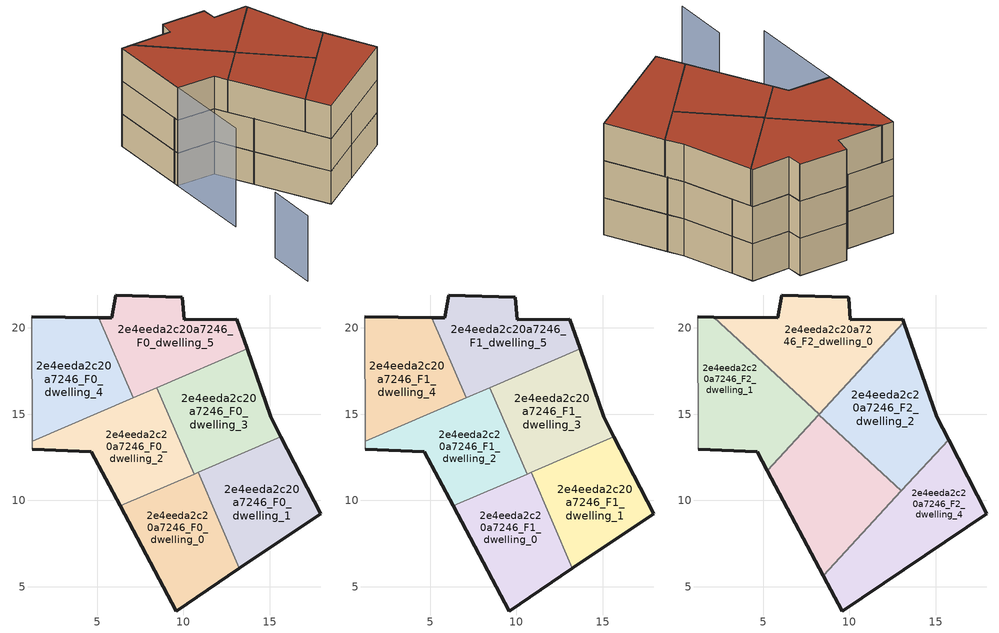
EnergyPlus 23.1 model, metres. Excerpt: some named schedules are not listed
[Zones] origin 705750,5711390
2e4eeda2c20a7246_F0_dwelling_0
 floor ground (EU_floor_Construction): 13.25,6.06 10.85,11.63 6.34,9.68 9.57,3.6 z0
 wall outside (EU_wall_Construction): 13.25,6.06 9.57,3.6 6.34,9.68 z0:3
 wall to 2e4eeda2c20a7246_F0_dwelling_1 (EU_wall_Construction): 10.85,11.63 13.25,6.06 z0:3
 wall to 2e4eeda2c20a7246_F0_dwelling_2 (EU_wall_Construction): 6.34,9.68 10.62,11.53 z0:3
 wall to 2e4eeda2c20a7246_F0_dwelling_3 (EU_wall_Construction): 10.62,11.53 10.85,11.63 z0:3
2e4eeda2c20a7246_F0_dwelling_1
 floor ground (EU_floor_Construction): 17.96,9.22 15.65,13.7 10.85,11.63 13.25,6.06 z0
 wall outside (EU_wall_Construction): 15.65,13.7 17.96,9.22 13.25,6.06 z0:3
 wall to 2e4eeda2c20a7246_F0_dwelling_3 (EU_wall_Construction): 10.85,11.63 15.65,13.7 z0:3
2e4eeda2c20a7246_F0_dwelling_2
 floor ground (EU_floor_Construction): 10.62,11.53 8.47,16.53 1.26,13.42 1.26,12.96 4.68,12.81 6.34,9.68 z0
 wall outside (EU_wall_Construction): 6.34,9.68 4.68,12.81 1.26,12.96 z0:3
 wall adiabatic (EU_wall_Construction): 1.26,12.96 1.26,13.42 z0:3
 wall to 2e4eeda2c20a7246_F0_dwelling_3 (EU_wall_Construction): 8.47,16.53 10.62,11.53 z0:3
 wall to 2e4eeda2c20a7246_F0_dwelling_4 (EU_wall_Construction): 1.26,13.42 7.09,15.94 z0:3
 wall to 2e4eeda2c20a7246_F0_dwelling_5 (EU_wall_Construction): 7.09,15.94 8.47,16.53 z0:3
2e4eeda2c20a7246_F0_dwelling_3
 floor ground (EU_floor_Construction): 15.65,13.7 15.07,14.83 13.69,18.79 8.47,16.53 10.62,11.53 z0
 wall outside (EU_wall_Construction): 13.69,18.79 15.07,14.83 15.65,13.7 z0:3
 wall to 2e4eeda2c20a7246_F0_dwelling_5 (EU_wall_Construction): 8.47,16.53 13.69,18.79 z0:3
2e4eeda2c20a7246_F0_dwelling_4
 floor ground (EU_floor_Construction): 7.09,15.94 5.09,20.58 1.21,20.63 1.26,13.42 z0
 wall outside (EU_wall_Construction): 1.21,20.63 5.09,20.58 z0:3
 wall to 2e4eeda2c20a7246_F0_dwelling_5 (EU_wall_Construction): 5.09,20.58 7.09,15.94 z0:3
 wall adiabatic (EU_wall_Construction): 1.26,13.42 1.21,20.63 z0:3
2e4eeda2c20a7246_F0_dwelling_5
 floor ground (EU_floor_Construction): 13.69,18.79 13.1,20.49 10.04,20.47 9.95,21.76 6.08,21.9 5.86,20.58 5.09,20.58 7.09,15.94 z0
 wall outside (EU_wall_Construction): 5.09,20.58 5.86,20.58 6.08,21.9 9.95,21.76 10.04,20.47 13.1,20.49 13.69,18.79 z0:3
2e4eeda2c20a7246_F1_dwelling_0
 floor to 2e4eeda2c20a7246_F0_dwelling_0 (EU_floor_Construction): 13.25,6.06 10.85,11.63 6.34,9.68 9.57,3.6 z3
 wall outside (EU_wall_Construction): 13.25,6.06 9.57,3.6 6.34,9.68 z3:6
 wall to 2e4eeda2c20a7246_F1_dwelling_1 (EU_wall_Construction): 10.85,11.63 13.25,6.06 z3:6
 wall to 2e4eeda2c20a7246_F1_dwelling_2 (EU_wall_Construction): 6.34,9.68 10.62,11.53 z3:6
 wall to 2e4eeda2c20a7246_F1_dwelling_3 (EU_wall_Construction): 10.62,11.53 10.85,11.63 z3:6
2e4eeda2c20a7246_F1_dwelling_1
 floor to 2e4eeda2c20a7246_F0_dwelling_1 (EU_floor_Construction): 17.96,9.22 15.65,13.7 10.85,11.63 13.25,6.06 z3
 wall outside (EU_wall_Construction): 15.65,13.7 17.96,9.22 13.25,6.06 z3:6
 wall to 2e4eeda2c20a7246_F1_dwelling_3 (EU_wall_Construction): 10.85,11.63 15.65,13.7 z3:6
 ceiling adiabatic (EU_roof_Construction): 15.65,13.7 15.74,13.52 13.02,10.57 11.54,11.93 10.85,11.63 z6
2e4eeda2c20a7246_F1_dwelling_2
 floor to 2e4eeda2c20a7246_F0_dwelling_2 (EU_floor_Construction): 10.62,11.53 8.47,16.53 1.26,13.42 1.26,12.96 4.68,12.81 6.34,9.68 z3
 wall outside (EU_wall_Construction): 6.34,9.68 4.68,12.81 1.26,12.96 z3:6
 wall adiabatic (EU_wall_Construction): 1.26,12.96 1.26,13.42 z3:6
 wall to 2e4eeda2c20a7246_F1_dwelling_3 (EU_wall_Construction): 8.47,16.53 10.62,11.53 z3:6
 wall to 2e4eeda2c20a7246_F1_dwelling_4 (EU_wall_Construction): 1.26,13.42 7.09,15.94 z3:6
 wall to 2e4eeda2c20a7246_F1_dwelling_5 (EU_wall_Construction): 7.09,15.94 8.47,16.53 z3:6
 ceiling adiabatic (EU_roof_Construction): 8.47,16.53 8.85,15.64 8.26,14.99 7.19,15.98 z6
2e4eeda2c20a7246_F1_dwelling_3
 floor to 2e4eeda2c20a7246_F0_dwelling_3 (EU_floor_Construction): 15.65,13.7 15.07,14.83 13.69,18.79 8.47,16.53 10.62,11.53 z3
 wall outside (EU_wall_Construction): 13.69,18.79 15.07,14.83 15.65,13.7 z3:6
 wall to 2e4eeda2c20a7246_F1_dwelling_5 (EU_wall_Construction): 8.47,16.53 13.69,18.79 z3:6
 ceiling adiabatic (EU_roof_Construction): 10.47,17.4 8.85,15.64 8.47,16.53 z6
2e4eeda2c20a7246_F1_dwelling_4
 floor to 2e4eeda2c20a7246_F0_dwelling_4 (EU_floor_Construction): 7.09,15.94 5.09,20.58 1.21,20.63 1.26,13.42 z3
 wall outside (EU_wall_Construction): 1.21,20.63 5.09,20.58 z3:6
 wall to 2e4eeda2c20a7246_F1_dwelling_5 (EU_wall_Construction): 5.09,20.58 7.09,15.94 z3:6
 wall adiabatic (EU_wall_Construction): 1.26,13.42 1.21,20.63 z3:6
2e4eeda2c20a7246_F1_dwelling_5
 floor to 2e4eeda2c20a7246_F0_dwelling_5 (EU_floor_Construction): 13.69,18.79 13.1,20.49 10.04,20.47 9.95,21.76 6.08,21.9 5.86,20.58 5.09,20.58 7.09,15.94 z3
 wall outside (EU_wall_Construction): 5.09,20.58 5.86,20.58 6.08,21.9 9.95,21.76 10.04,20.47 13.1,20.49 13.69,18.79 z3:6
2e4eeda2c20a7246_F2_dwelling_0
 floor to 2e4eeda2c20a7246_F1_dwelling_5 (EU_floor_Construction): 10.47,17.4 13.16,20.31 13.1,20.49 10.04,20.47 9.95,21.76 6.08,21.9 5.86,20.58 5.09,20.58 7,16.15 7.19,15.98 z6
 floor adiabatic (EU_floor_Construction): 8.26,14.99 10.47,17.4 7.19,15.98 z6
 floor to 2e4eeda2c20a7246_F1_dwelling_4 (EU_floor_Construction): 7,16.15 5.09,20.58 2.15,20.62 z6
 wall outside (EU_wall_Construction): 2.15,20.62 5.86,20.58 6.08,21.9 9.95,21.76 9.95,21.73 10.04,20.47 13.1,20.49 13.16,20.31 z6:9
 wall to 2e4eeda2c20a7246_F2_dwelling_1 (EU_wall_Construction): 8.26,14.99 2.15,20.62 z6:9
 wall to 2e4eeda2c20a7246_F2_dwelling_2 (EU_wall_Construction): 13.16,20.31 8.26,14.99 z6:9
 roof outside (EU_roof_Construction): 13.1,20.49 13.16,20.31 8.26,14.99 2.15,20.62 5.86,20.58 6.08,21.9 9.95,21.76 9.95,21.73 10.04,20.47 z9
2e4eeda2c20a7246_F2_dwelling_1
 floor to 2e4eeda2c20a7246_F1_dwelling_4 (EU_floor_Construction): 7.09,15.94 7,16.15 2.15,20.62 1.21,20.63 1.26,13.42 z6
 floor to 2e4eeda2c20a7246_F1_dwelling_5 (EU_floor_Construction): 7.19,15.98 7,16.15 7.09,15.94 z6
 floor to 2e4eeda2c20a7246_F1_dwelling_2 (EU_floor_Construction): 5.25,11.73 8.26,14.99 7.19,15.98 1.26,13.42 1.26,12.96 4.68,12.81 z6
 wall outside (EU_wall_Construction): 1.21,20.63 2.15,20.62 / 5.25,11.73 4.68,12.81 1.26,12.96 z6:9
 wall adiabatic (EU_wall_Construction): 1.26,12.96 1.21,20.63 z6:9
 wall to 2e4eeda2c20a7246_F2_dwelling_3 (EU_wall_Construction): 8.24,14.97 5.25,11.73 z6:9
 wall to 2e4eeda2c20a7246_F2_dwelling_2 (EU_wall_Construction): 8.26,14.99 8.24,14.97 z6:9
 roof outside (EU_roof_Construction): 8.26,14.99 5.25,11.73 4.68,12.81 1.26,12.96 1.21,20.63 2.15,20.62 z9
2e4eeda2c20a7246_F2_dwelling_2
 floor to 2e4eeda2c20a7246_F1_dwelling_2 (EU_floor_Construction): 9.73,13.6 8.85,15.64 8.24,14.97 z6
 floor to 2e4eeda2c20a7246_F1_dwelling_3 (EU_floor_Construction): 15.65,13.7 15.07,14.83 13.69,18.79 10.47,17.4 8.85,15.64 9.73,13.6 11.54,11.93 z6
 floor to 2e4eeda2c20a7246_F1_dwelling_5 (EU_floor_Construction): 13.69,18.79 13.16,20.31 10.47,17.4 z6
 floor adiabatic (EU_floor_Construction): 13.02,10.57 15.74,13.52 15.65,13.7 11.54,11.93 z6
 wall outside (EU_wall_Construction): 13.16,20.31 15.07,14.83 15.74,13.53 z6:9
 wall to 2e4eeda2c20a7246_F2_dwelling_3 (EU_wall_Construction): 13.02,10.57 8.24,14.97 z6:9
 wall to 2e4eeda2c20a7246_F2_dwelling_4 (EU_wall_Construction): 15.74,13.53 13.02,10.57 z6:9
 roof outside (EU_roof_Construction): 13.16,20.31 15.07,14.83 15.74,13.53 13.02,10.57 8.24,14.97 z9
2e4eeda2c20a7246_F2_dwelling_3
 floor to 2e4eeda2c20a7246_F1_dwelling_0 (EU_floor_Construction): 8.48,5.65 11.85,9.31 10.85,11.63 6.34,9.68 z6
 floor to 2e4eeda2c20a7246_F1_dwelling_2 (EU_floor_Construction): 10.62,11.53 9.73,13.6 8.24,14.97 5.25,11.73 6.34,9.68 z6
 floor to 2e4eeda2c20a7246_F1_dwelling_3 (EU_floor_Construction): 11.54,11.93 9.73,13.6 10.62,11.53 z6
 floor to 2e4eeda2c20a7246_F1_dwelling_1 (EU_floor_Construction): 11.85,9.31 13.02,10.57 11.54,11.93 10.85,11.63 z6
 wall outside (EU_wall_Construction): 8.48,5.65 5.25,11.73 z6:9
 wall to 2e4eeda2c20a7246_F2_dwelling_4 (EU_wall_Construction): 13.02,10.57 8.48,5.65 z6:9
 roof outside (EU_roof_Construction): 13.02,10.57 8.48,5.65 5.25,11.73 8.24,14.97 z9
2e4eeda2c20a7246_F2_dwelling_4
 floor to 2e4eeda2c20a7246_F1_dwelling_1 (EU_floor_Construction): 17.96,9.22 15.74,13.52 11.85,9.3 13.25,6.06 z6
 floor to 2e4eeda2c20a7246_F1_dwelling_0 (EU_floor_Construction): 13.25,6.06 11.85,9.3 8.48,5.65 9.57,3.6 z6
 wall outside (EU_wall_Construction): 15.74,13.53 17.96,9.22 9.57,3.6 8.48,5.65 z6:9
 roof outside (EU_roof_Construction): 15.74,13.53 17.96,9.22 9.57,3.6 8.48,5.65 z9
shading: 1.07,-0.81 1.07,-5.35 z0:6; 1.21,20.63 1.31,5.01 z0:9
[Building]
EU S2 Campaign: North Axis=0; Terrain=City; Solar Distribution=FullExterior
[Site:Location]
London: Latitude=51.5; Longitude=-0.5; Time Zone=0; Elevation=25
[SizingPeriod:WeatherFileDays]
AnnualSizingPeriod: Begin Month=1; Begin Day of Month=1; End Month=12; End Day of Month=31; Day of Week for Start Day=Monday; Use Weather File Daylight Saving Period=No; Use Weather File Rain and Snow Indicators=No
[MATERIAL]
EU_InternalMass_Material: Roughness=MediumRough; Thickness=0.1; Conductivity=1; Density=1800; Specific Heat=900; Thermal Absorptance=0.9; Solar Absorptance=0.7; Visible Absorptance=0.7
[MATERIAL:NOMASS] Roughness=MediumRough; Thermal Absorptance=0.9; Solar Absorptance=0.7; Visible Absorptance=0.7
Name | Thermal Resistance
EU_wall_NoMass | 1.04674
EU_roof_NoMass | 4.32442
EU_floor_NoMass | 2.04616
[CONSTRUCTION]
EU_wall_Construction: EU_wall_NoMass
EU_roof_Construction: EU_roof_NoMass
EU_floor_Construction: EU_floor_NoMass
EU_InternalMass_Construction: EU_InternalMass_Material
[ZONE] Type=1; Multiplier=1; Ceiling Height=autocalculate; Floor Area=autocalculate; Part of Total Floor Area=Yes
Name | Volume
2e4eeda2c20a7246_F0_dwelling_0; 2e4eeda2c20a7246_F1_dwelling_0 | 90.1384
2e4eeda2c20a7246_F2_dwelling_0 | 108.176
2e4eeda2c20a7246_F0_dwelling_1; 2e4eeda2c20a7246_F1_dwelling_1; 2e4eeda2c20a7246_F0_dwelling_5; 2e4eeda2c20a7246_F1_dwelling_5 | 90.1414
2e4eeda2c20a7246_F2_dwelling_1 | 108.158
2e4eeda2c20a7246_F0_dwelling_2; 2e4eeda2c20a7246_F1_dwelling_2 | 90.1362
2e4eeda2c20a7246_F2_dwelling_2 | 108.182
2e4eeda2c20a7246_F0_dwelling_3; 2e4eeda2c20a7246_F1_dwelling_3 | 90.1355
2e4eeda2c20a7246_F2_dwelling_3 | 108.165
2e4eeda2c20a7246_F0_dwelling_4; 2e4eeda2c20a7246_F1_dwelling_4 | 90.1282
2e4eeda2c20a7246_F2_dwelling_4 | 108.16
[INTERNALMASS] Construction=EU_InternalMass_Construction
Name | Zone or ZoneList | Surface Area
2e4eeda2c20a7246_F0_dwelling_0_EU_InternalMass | 2e4eeda2c20a7246_F0_dwelling_0 | 30.0463
2e4eeda2c20a7246_F0_dwelling_1_EU_InternalMass | 2e4eeda2c20a7246_F0_dwelling_1 | 30.0468
2e4eeda2c20a7246_F0_dwelling_2_EU_InternalMass | 2e4eeda2c20a7246_F0_dwelling_2 | 30.0452
2e4eeda2c20a7246_F0_dwelling_3_EU_InternalMass | 2e4eeda2c20a7246_F0_dwelling_3 | 30.0452
2e4eeda2c20a7246_F0_dwelling_4_EU_InternalMass | 2e4eeda2c20a7246_F0_dwelling_4 | 30.0426
2e4eeda2c20a7246_F0_dwelling_5_EU_InternalMass | 2e4eeda2c20a7246_F0_dwelling_5 | 30.0475
2e4eeda2c20a7246_F1_dwelling_0_EU_InternalMass | 2e4eeda2c20a7246_F1_dwelling_0 | 30.0463
2e4eeda2c20a7246_F1_dwelling_1_EU_InternalMass | 2e4eeda2c20a7246_F1_dwelling_1 | 30.0468
2e4eeda2c20a7246_F1_dwelling_2_EU_InternalMass | 2e4eeda2c20a7246_F1_dwelling_2 | 30.0452
2e4eeda2c20a7246_F1_dwelling_3_EU_InternalMass | 2e4eeda2c20a7246_F1_dwelling_3 | 30.0452
2e4eeda2c20a7246_F1_dwelling_4_EU_InternalMass | 2e4eeda2c20a7246_F1_dwelling_4 | 30.0426
2e4eeda2c20a7246_F1_dwelling_5_EU_InternalMass | 2e4eeda2c20a7246_F1_dwelling_5 | 30.0475
2e4eeda2c20a7246_F2_dwelling_0_EU_InternalMass | 2e4eeda2c20a7246_F2_dwelling_0 | 36.0584
2e4eeda2c20a7246_F2_dwelling_1_EU_InternalMass | 2e4eeda2c20a7246_F2_dwelling_1 | 36.0533
2e4eeda2c20a7246_F2_dwelling_2_EU_InternalMass | 2e4eeda2c20a7246_F2_dwelling_2 | 36.0601
2e4eeda2c20a7246_F2_dwelling_3_EU_InternalMass | 2e4eeda2c20a7246_F2_dwelling_3 | 36.0569
2e4eeda2c20a7246_F2_dwelling_4_EU_InternalMass | 2e4eeda2c20a7246_F2_dwelling_4 | 36.0533
[OTHEREQUIPMENT] Fuel Type=Electricity; Design Level Calculation Method=Watts/Area; Power per Zone Floor Area=1; Fraction Latent=0; Fraction Radiant=0; Fraction Lost=0; Carbon Dioxide Generation Rate=0; EndUse Subcategory=EU_Step8_InternalGains
Name | Zone or ZoneList or Space or SpaceList | Schedule
EU_Step8_InternalGain_2e4eeda2c20a7246_F0_dwelling_0_f000 | 2e4eeda2c20a7246_F0_dwelling_0 | EU_Step8_GainSchedule_2e4eeda2c20a7246_F0_dwelling_0_f000
EU_Step8_InternalGain_2e4eeda2c20a7246_F0_dwelling_1_f000 | 2e4eeda2c20a7246_F0_dwelling_1 | EU_Step8_GainSchedule_2e4eeda2c20a7246_F0_dwelling_1_f000
EU_Step8_InternalGain_2e4eeda2c20a7246_F0_dwelling_2_f000 | 2e4eeda2c20a7246_F0_dwelling_2 | EU_Step8_GainSchedule_2e4eeda2c20a7246_F0_dwelling_2_f000
EU_Step8_InternalGain_2e4eeda2c20a7246_F0_dwelling_3_f000 | 2e4eeda2c20a7246_F0_dwelling_3 | EU_Step8_GainSchedule_2e4eeda2c20a7246_F0_dwelling_3_f000
EU_Step8_InternalGain_2e4eeda2c20a7246_F0_dwelling_4_f000 | 2e4eeda2c20a7246_F0_dwelling_4 | EU_Step8_GainSchedule_2e4eeda2c20a7246_F0_dwelling_4_f000
EU_Step8_InternalGain_2e4eeda2c20a7246_F0_dwelling_5_f000 | 2e4eeda2c20a7246_F0_dwelling_5 | EU_Step8_GainSchedule_2e4eeda2c20a7246_F0_dwelling_5_f000
EU_Step8_InternalGain_2e4eeda2c20a7246_F1_dwelling_0_f000 | 2e4eeda2c20a7246_F1_dwelling_0 | EU_Step8_GainSchedule_2e4eeda2c20a7246_F1_dwelling_0_f000
EU_Step8_InternalGain_2e4eeda2c20a7246_F1_dwelling_1_f000 | 2e4eeda2c20a7246_F1_dwelling_1 | EU_Step8_GainSchedule_2e4eeda2c20a7246_F1_dwelling_1_f000
EU_Step8_InternalGain_2e4eeda2c20a7246_F1_dwelling_2_f000 | 2e4eeda2c20a7246_F1_dwelling_2 | EU_Step8_GainSchedule_2e4eeda2c20a7246_F1_dwelling_2_f000
EU_Step8_InternalGain_2e4eeda2c20a7246_F1_dwelling_3_f000 | 2e4eeda2c20a7246_F1_dwelling_3 | EU_Step8_GainSchedule_2e4eeda2c20a7246_F1_dwelling_3_f000
EU_Step8_InternalGain_2e4eeda2c20a7246_F1_dwelling_4_f000 | 2e4eeda2c20a7246_F1_dwelling_4 | EU_Step8_GainSchedule_2e4eeda2c20a7246_F1_dwelling_4_f000
EU_Step8_InternalGain_2e4eeda2c20a7246_F1_dwelling_5_f000 | 2e4eeda2c20a7246_F1_dwelling_5 | EU_Step8_GainSchedule_2e4eeda2c20a7246_F1_dwelling_5_f000
EU_Step8_InternalGain_2e4eeda2c20a7246_F2_dwelling_0_f000 | 2e4eeda2c20a7246_F2_dwelling_0 | EU_Step8_GainSchedule_2e4eeda2c20a7246_F2_dwelling_0_f000
EU_Step8_InternalGain_2e4eeda2c20a7246_F2_dwelling_1_f000 | 2e4eeda2c20a7246_F2_dwelling_1 | EU_Step8_GainSchedule_2e4eeda2c20a7246_F2_dwelling_1_f000
EU_Step8_InternalGain_2e4eeda2c20a7246_F2_dwelling_2_f000 | 2e4eeda2c20a7246_F2_dwelling_2 | EU_Step8_GainSchedule_2e4eeda2c20a7246_F2_dwelling_2_f000
EU_Step8_InternalGain_2e4eeda2c20a7246_F2_dwelling_3_f000 | 2e4eeda2c20a7246_F2_dwelling_3 | EU_Step8_GainSchedule_2e4eeda2c20a7246_F2_dwelling_3_f000
EU_Step8_InternalGain_2e4eeda2c20a7246_F2_dwelling_4_f000 | 2e4eeda2c20a7246_F2_dwelling_4 | EU_Step8_GainSchedule_2e4eeda2c20a7246_F2_dwelling_4_f000
[ZONEVENTILATION:DESIGNFLOWRATE] Schedule=EU_AlwaysOn; Design Flow Rate Calculation Method=AirChanges/Hour; Air Changes per Hour=0.488719; Ventilation Type=Natural; Fan Pressure Rise=0; Fan Total Efficiency=1; Constant Term Coefficient=1; Temperature Term Coefficient=0; Velocity Term Coefficient=0; Velocity Squared Term Coefficient=0; Minimum Indoor Temperature=-100; Maximum Indoor Temperature=100; Delta Temperature=-100; Minimum Outdoor Temperature=-100; Maximum Outdoor Temperature=100; Maximum Wind Speed=40
Name | Zone or ZoneList or Space or SpaceList
EU_ConstantAir_2e4eeda2c20a7246_F0_dwelling_0 | 2e4eeda2c20a7246_F0_dwelling_0
EU_ConstantAir_2e4eeda2c20a7246_F0_dwelling_1 | 2e4eeda2c20a7246_F0_dwelling_1
EU_ConstantAir_2e4eeda2c20a7246_F0_dwelling_2 | 2e4eeda2c20a7246_F0_dwelling_2
EU_ConstantAir_2e4eeda2c20a7246_F0_dwelling_3 | 2e4eeda2c20a7246_F0_dwelling_3
EU_ConstantAir_2e4eeda2c20a7246_F0_dwelling_4 | 2e4eeda2c20a7246_F0_dwelling_4
EU_ConstantAir_2e4eeda2c20a7246_F0_dwelling_5 | 2e4eeda2c20a7246_F0_dwelling_5
EU_ConstantAir_2e4eeda2c20a7246_F1_dwelling_0 | 2e4eeda2c20a7246_F1_dwelling_0
EU_ConstantAir_2e4eeda2c20a7246_F1_dwelling_1 | 2e4eeda2c20a7246_F1_dwelling_1
EU_ConstantAir_2e4eeda2c20a7246_F1_dwelling_2 | 2e4eeda2c20a7246_F1_dwelling_2
EU_ConstantAir_2e4eeda2c20a7246_F1_dwelling_3 | 2e4eeda2c20a7246_F1_dwelling_3
EU_ConstantAir_2e4eeda2c20a7246_F1_dwelling_4 | 2e4eeda2c20a7246_F1_dwelling_4
EU_ConstantAir_2e4eeda2c20a7246_F1_dwelling_5 | 2e4eeda2c20a7246_F1_dwelling_5
EU_ConstantAir_2e4eeda2c20a7246_F2_dwelling_0 | 2e4eeda2c20a7246_F2_dwelling_0
EU_ConstantAir_2e4eeda2c20a7246_F2_dwelling_1 | 2e4eeda2c20a7246_F2_dwelling_1
EU_ConstantAir_2e4eeda2c20a7246_F2_dwelling_2 | 2e4eeda2c20a7246_F2_dwelling_2
EU_ConstantAir_2e4eeda2c20a7246_F2_dwelling_3 | 2e4eeda2c20a7246_F2_dwelling_3
EU_ConstantAir_2e4eeda2c20a7246_F2_dwelling_4 | 2e4eeda2c20a7246_F2_dwelling_4
[HVACTEMPLATE:THERMOSTAT] Constant Heating Setpoint=20; Constant Cooling Setpoint=50
EU_HeatOnly_2e4eeda2c20a7246_F0_dwelling_0; EU_HeatOnly_2e4eeda2c20a7246_F0_dwelling_1; EU_HeatOnly_2e4eeda2c20a7246_F0_dwelling_2; EU_HeatOnly_2e4eeda2c20a7246_F0_dwelling_3; EU_HeatOnly_2e4eeda2c20a7246_F0_dwelling_4; EU_HeatOnly_2e4eeda2c20a7246_F0_dwelling_5; EU_HeatOnly_2e4eeda2c20a7246_F1_dwelling_0; EU_HeatOnly_2e4eeda2c20a7246_F1_dwelling_1; EU_HeatOnly_2e4eeda2c20a7246_F1_dwelling_2; EU_HeatOnly_2e4eeda2c20a7246_F1_dwelling_3; EU_HeatOnly_2e4eeda2c20a7246_F1_dwelling_4; EU_HeatOnly_2e4eeda2c20a7246_F1_dwelling_5; EU_HeatOnly_2e4eeda2c20a7246_F2_dwelling_0; EU_HeatOnly_2e4eeda2c20a7246_F2_dwelling_1; EU_HeatOnly_2e4eeda2c20a7246_F2_dwelling_2; EU_HeatOnly_2e4eeda2c20a7246_F2_dwelling_3; EU_HeatOnly_2e4eeda2c20a7246_F2_dwelling_4
[HVACTEMPLATE:ZONE:IDEALLOADSAIRSYSTEM] System Availability Schedule=EU_AlwaysOn; Maximum Heating Supply Air Temperature=50; Minimum Cooling Supply Air Temperature=13; Maximum Heating Supply Air Humidity Ratio=0.0156; Minimum Cooling Supply Air Humidity Ratio=0.0077; Heating Limit=NoLimit; Cooling Limit=NoLimit; Heating Availability Schedule=EU_AlwaysOn; Cooling Availability Schedule=EU_CoolingOff; Dehumidification Control Type=ConstantSensibleHeatRatio; Cooling Sensible Heat Ratio=0.7; Dehumidification Setpoint=60; Humidification Control Type=None; Humidification Setpoint=30; Outdoor Air Method=None; Outdoor Air Flow Rate per Person=0.00944; Outdoor Air Flow Rate per Zone Floor Area=0; Outdoor Air Flow Rate per Zone=0; Demand Controlled Ventilation Type=None; Outdoor Air Economizer Type=NoEconomizer; Heat Recovery Type=None; Sensible Heat Recovery Effectiveness=0.7; Latent Heat Recovery Effectiveness=0.65
Name | Template Thermostat
2e4eeda2c20a7246_F0_dwelling_0 | EU_HeatOnly_2e4eeda2c20a7246_F0_dwelling_0
2e4eeda2c20a7246_F0_dwelling_1 | EU_HeatOnly_2e4eeda2c20a7246_F0_dwelling_1
2e4eeda2c20a7246_F0_dwelling_2 | EU_HeatOnly_2e4eeda2c20a7246_F0_dwelling_2
2e4eeda2c20a7246_F0_dwelling_3 | EU_HeatOnly_2e4eeda2c20a7246_F0_dwelling_3
2e4eeda2c20a7246_F0_dwelling_4 | EU_HeatOnly_2e4eeda2c20a7246_F0_dwelling_4
2e4eeda2c20a7246_F0_dwelling_5 | EU_HeatOnly_2e4eeda2c20a7246_F0_dwelling_5
2e4eeda2c20a7246_F1_dwelling_0 | EU_HeatOnly_2e4eeda2c20a7246_F1_dwelling_0
